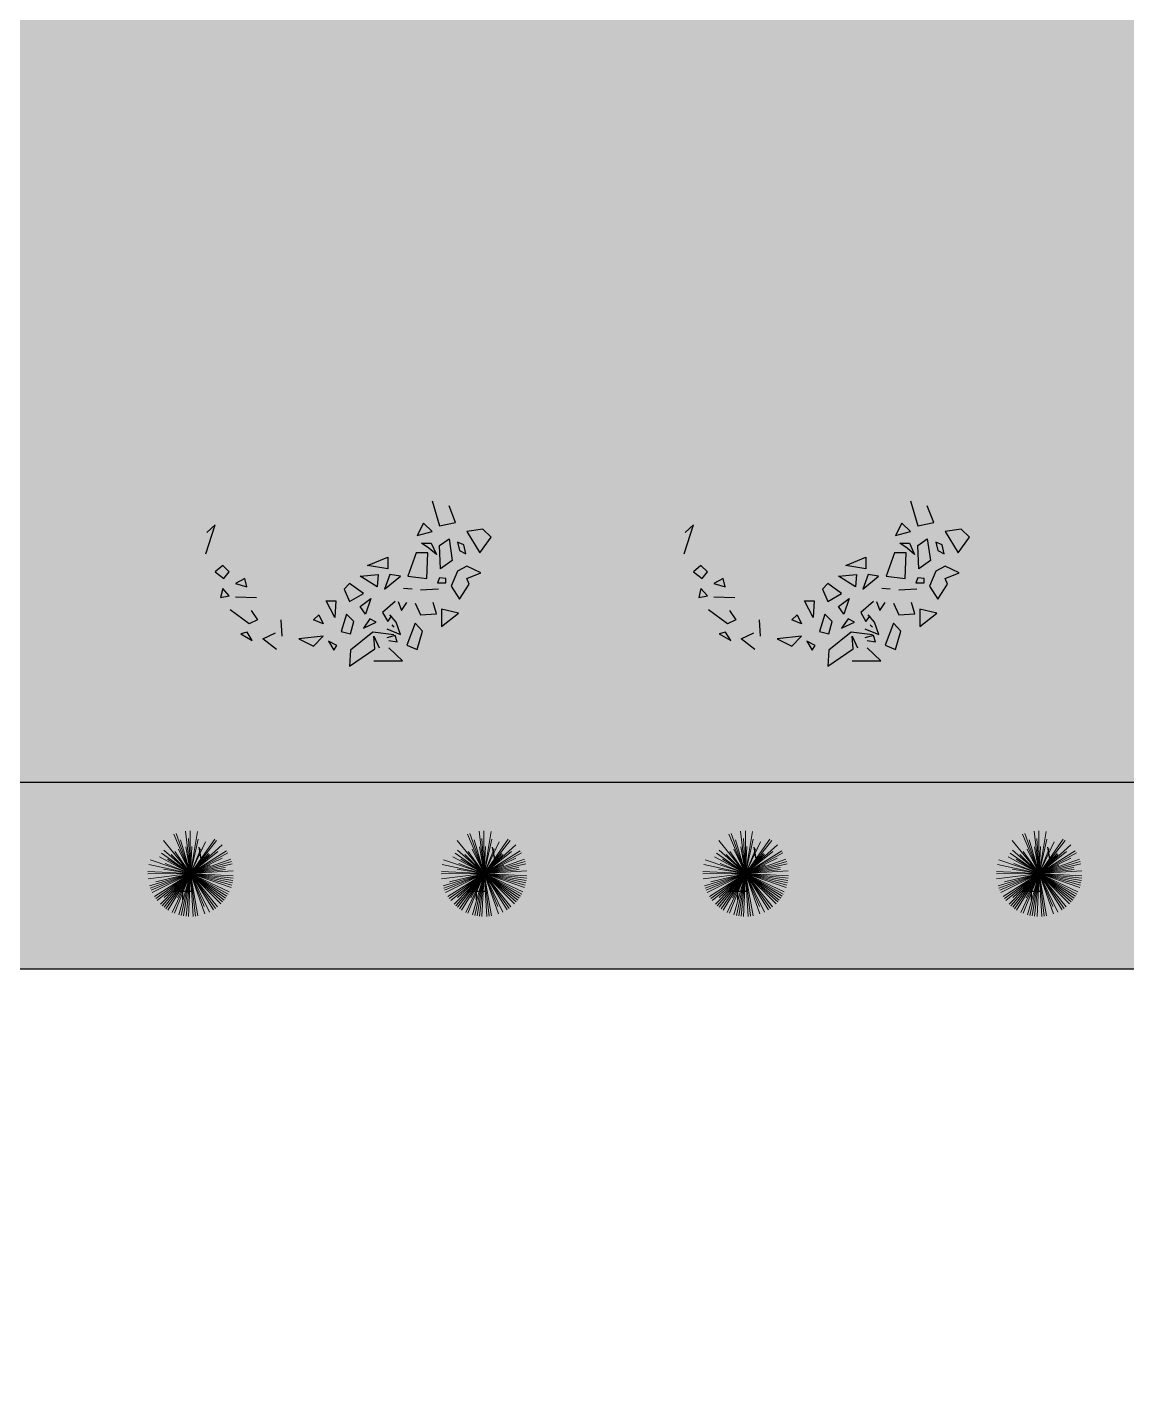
# Model space of a CAD drawing. Header units: millimetres. Extents: x -1544140 to 7445918, y -1294905 to 2019878.
# Drawn here: x 2061460 to 2063675, y 29843 to 32585 of the extents above; entities that cross this region are included whole.
import ezdxf

# ---------------------------------------------------------------- set-up
doc = ezdxf.new("R2010")
doc.units = ezdxf.units.MM
doc.header["$MEASUREMENT"] = 0
doc.layers.add('marc det', color=74, linetype='Continuous', lineweight=18)
picture_1 = doc.add_image_def('image5.png', size_in_pixel=(1482, 826))

msp = doc.modelspace()

# ---------------------------------------------------------------- hatches: boundary and pattern name
at = {"true_color": 0x8dc133, "transparency": 33554687}
h = msp.add_hatch(color=65, dxfattribs=at)
h.dxf.hatch_style = 1
h.paths.add_polyline_path([(2064396.9, 31146.3, -0.388077), (2063989.9, 30688), (2059494.4, 30688, -0.416277), (2058660.7, 31290.8), (2058660.7, 34182.4, -0.394381), (2059191.8, 35107.6), (2063657.3, 35107.6, -0.352206), (2064396.9, 34526.8)])
h.paths.add_polyline_path([(2059458.1, 31063.9, -0.417198), (2059036.6, 31325.5), (2059036.6, 34233.1, -0.386529), (2059257.8, 34731.7), (2063659.8, 34731.7, -0.326949), (2064021, 34476.3), (2064021, 31063.9)], flags=16)
at = {"true_color": 0xb8d93f, "transparency": 33554687}
h = msp.add_hatch(color=63, dxfattribs=at)
h.dxf.hatch_style = 1
h.paths.add_polyline_path([(2064021, 34476.3, 0.326949), (2063659.8, 34731.7), (2059257.8, 34731.7, 0.386529), (2059036.6, 34233.1), (2059036.6, 31325.5, 0.417198), (2059458.1, 31063.9), (2063962.2, 31063.9, 0.351898), (2064021, 31142.5)])
at = {"layer": 'marc det'}
for points in [[(2061957.3, 31832.1), (2061900.8, 31817), (2061882.3, 31793.2), (2061848.2, 31745.3), (2061812.4, 31741.1), (2061807.6, 31699.8), (2061821.3, 31682.4), (2061811, 31656.1), (2061771.3, 31581.8), (2061784.1, 31556.1), (2061805.9, 31524.1), (2061806.3, 31495.9), (2061763, 31479.3), (2061823.3, 31475.1), (2061815.9, 31447.4), (2061835.4, 31427), (2061837.9, 31401.3), (2061867.5, 31368.8), (2061877.3, 31332.4), (2061904.6, 31311.6), (2061924.5, 31315.5), (2061950.8, 31300.5), (2061962.6, 31266.5), (2061971, 31223.8), (2061980.2, 31255.9), (2062008.8, 31281.7), (2062044.5, 31270.6), (2062068.3, 31255.1), (2062097.4, 31264.8), (2062128.4, 31264.9), (2062148.3, 31242.6), (2062156.1, 31268.3), (2062188.7, 31286.8), (2062222.6, 31285.4), (2062258, 31302.5), (2062268.7, 31326.8), (2062287.5, 31336.5), (2062312.4, 31341.4), (2062321.2, 31375.4), (2062338.1, 31394.9), (2062383.6, 31399.8), (2062418.7, 31392.6), (2062388.8, 31412.9), (2062366.4, 31434.7), (2062367.6, 31455.1), (2062387.9, 31483.3), (2062404.6, 31516.8), (2062401.7, 31544.5), (2062406.5, 31612), (2062462.8, 31641.2), (2062393.9, 31636.7), (2062374.8, 31668.2), (2062371.5, 31697.9), (2062350.7, 31738.1), (2062325.8, 31759.4), (2062314.3, 31791.5), (2062288.9, 31802.6), (2062255.8, 31826.3), (2062228.4, 31823.7), (2062229.2, 31869.5), (2062200.1, 31833.5), (2062189.4, 31861.7), (2062175, 31868.9), (2062140.4, 31879), (2062133.3, 31870.8), (2062069.5, 31866.3), (2062051.9, 31877), (2062020.7, 31864.8), (2061996.8, 31868.1), (2061972.5, 31899.6), (2061949.9, 31935.5), (2061959.3, 31901.1), (2061968.8, 31852.5)], [(2062920.6, 31832.1), (2062864.1, 31817), (2062845.5, 31793.2), (2062811.4, 31745.3), (2062775.6, 31741.1), (2062770.8, 31699.8), (2062784.6, 31682.4), (2062774.2, 31656.1), (2062734.6, 31581.8), (2062747.4, 31556.1), (2062769.2, 31524.1), (2062769.5, 31495.9), (2062726.3, 31479.3), (2062786.6, 31475.1), (2062779.1, 31447.4), (2062798.6, 31427), (2062801.1, 31401.3), (2062830.7, 31368.8), (2062840.5, 31332.4), (2062867.9, 31311.6), (2062887.8, 31315.5), (2062914, 31300.5), (2062925.8, 31266.5), (2062934.2, 31223.8), (2062943.4, 31255.9), (2062972, 31281.7), (2063007.8, 31270.6), (2063031.5, 31255.1), (2063060.6, 31264.8), (2063091.6, 31264.9), (2063111.5, 31242.6), (2063119.4, 31268.3), (2063151.9, 31286.8), (2063185.8, 31285.4), (2063221.2, 31302.5), (2063232, 31326.8), (2063250.7, 31336.5), (2063275.6, 31341.4), (2063284.4, 31375.4), (2063301.3, 31394.9), (2063346.9, 31399.8), (2063381.9, 31392.6), (2063352, 31412.9), (2063329.6, 31434.7), (2063330.8, 31455.1), (2063351.1, 31483.3), (2063367.8, 31516.8), (2063364.9, 31544.5), (2063369.7, 31612), (2063426, 31641.2), (2063357.1, 31636.7), (2063338, 31668.2), (2063334.7, 31697.9), (2063313.9, 31738.1), (2063289, 31759.4), (2063277.5, 31791.5), (2063252.1, 31802.6), (2063219, 31826.3), (2063191.7, 31823.7), (2063192.4, 31869.5), (2063163.3, 31833.5), (2063152.6, 31861.7), (2063138.2, 31868.9), (2063103.7, 31879), (2063096.5, 31870.8), (2063032.7, 31866.3), (2063015.1, 31877), (2062983.9, 31864.8), (2062960, 31868.1), (2062935.7, 31899.6), (2062913.1, 31935.5), (2062922.5, 31901.1), (2062932, 31852.5)]]:
    msp.add_hatch(color=102, dxfattribs=at).paths.add_polyline_path(points)

# ---------------------------------------------------------------- linework, layer by layer
at = {"color": 96}
for p, q in [((2062275.6, 31630.9), (2062290.5, 31581)), ((2062322.5, 31587.7), (2062309.7, 31620.9)), ((2063238.8, 31630.9), (2063253.8, 31581)), ((2063285.7, 31587.7), (2063272.9, 31620.9)), ((2062258.6, 31586), (2062245.8, 31561.1)), ((2062275.6, 31569.4), (2062258.6, 31586)), ((2062290.5, 31581), (2062322.5, 31587.7)), ((2063221.8, 31586), (2063209, 31561.1)), ((2063238.8, 31569.4), (2063221.8, 31586)), ((2063253.8, 31581), (2063285.7, 31587.7)), ((2061819.8, 31524.5), (2061839, 31582.7)), ((2061839, 31582.7), (2061821.9, 31567.7)), ((2062245.8, 31561.1), (2062275.6, 31569.4)), ((2062377.9, 31574.4), (2062345.9, 31569.4)), ((2062345.9, 31569.4), (2062371.5, 31526.2)), ((2062371.5, 31526.2), (2062394.9, 31557.8)), ((2062394.9, 31557.8), (2062377.9, 31574.4)), ((2062783, 31524.5), (2062802.2, 31582.7)), ((2062802.2, 31582.7), (2062785.1, 31567.7)), ((2063209, 31561.1), (2063238.8, 31569.4)), ((2063341.1, 31574.4), (2063309.1, 31569.4)), ((2063309.1, 31569.4), (2063334.7, 31526.2)), ((2063334.7, 31526.2), (2063358.1, 31557.8)), ((2063358.1, 31557.8), (2063341.1, 31574.4)), ((2062254.3, 31546.1), (2062273.5, 31546.1)), ((2062269.2, 31536.2), (2062254.3, 31546.1)), ((2062284.2, 31522.9), (2062269.2, 31536.2)), ((2062273.5, 31546.1), (2062284.2, 31522.9)), ((2062290.5, 31541.1), (2062309.7, 31554.4)), ((2062292.7, 31494.6), (2062290.5, 31541.1)), ((2062309.7, 31554.4), (2062316.1, 31511.3)), ((2062339.5, 31542.8), (2062326.7, 31547.8)), ((2062326.7, 31547.8), (2062331, 31531.2)), ((2062331, 31531.2), (2062343.8, 31524.5)), ((2062343.8, 31524.5), (2062339.5, 31542.8)), ((2063217.5, 31546.1), (2063236.7, 31546.1)), ((2063232.5, 31536.2), (2063217.5, 31546.1)), ((2063247.4, 31522.9), (2063232.5, 31536.2)), ((2063236.7, 31546.1), (2063247.4, 31522.9)), ((2063253.8, 31541.1), (2063272.9, 31554.4)), ((2063255.9, 31494.6), (2063253.8, 31541.1)), ((2063272.9, 31554.4), (2063279.3, 31511.3)), ((2063302.7, 31542.8), (2063290, 31547.8)), ((2063290, 31547.8), (2063294.2, 31531.2)), ((2063294.2, 31531.2), (2063307, 31524.5)), ((2063307, 31524.5), (2063302.7, 31542.8)), ((2061853.9, 31501.3), (2061839, 31488)), ((2061866.7, 31488), (2061853.9, 31501.3)), ((2062145.7, 31501.3), (2062186.2, 31517.9)), ((2062186.2, 31494.6), (2062145.7, 31501.3)), ((2062186.2, 31517.9), (2062186.2, 31494.6)), ((2062243.7, 31526.2), (2062226.6, 31479.7)), ((2062267.1, 31526.2), (2062243.7, 31526.2)), ((2062265, 31474.7), (2062267.1, 31526.2)), ((2062316.1, 31511.3), (2062292.7, 31494.6)), ((2062817.1, 31501.3), (2062802.2, 31488)), ((2062829.9, 31488), (2062817.1, 31501.3)), ((2063108.9, 31501.3), (2063149.4, 31517.9)), ((2063149.4, 31494.6), (2063108.9, 31501.3)), ((2063149.4, 31517.9), (2063149.4, 31494.6)), ((2063206.9, 31526.2), (2063189.8, 31479.7)), ((2063230.3, 31526.2), (2063206.9, 31526.2)), ((2063228.2, 31474.7), (2063230.3, 31526.2)), ((2063279.3, 31511.3), (2063255.9, 31494.6)), ((2061839, 31488), (2061856, 31474.7)), ((2061856, 31474.7), (2061866.7, 31488)), ((2061898.6, 31474.7), (2061879.4, 31464.7)), ((2061902.8, 31458.1), (2061898.6, 31474.7)), ((2062130.8, 31479.7), (2062167, 31483)), ((2062164.8, 31458.1), (2062130.8, 31479.7)), ((2062167, 31483), (2062164.8, 31458.1)), ((2062190.4, 31483), (2062179.8, 31453.1)), ((2062179.8, 31453.1), (2062211.7, 31479.7)), ((2062211.7, 31479.7), (2062190.4, 31483)), ((2062226.6, 31479.7), (2062265, 31474.7)), ((2062290.5, 31476.3), (2062286.3, 31466.4)), ((2062303.3, 31474.7), (2062290.5, 31476.3)), ((2062303.3, 31466.4), (2062303.3, 31474.7)), ((2062326.7, 31489.6), (2062314, 31459.7)), ((2062345.9, 31499.6), (2062326.7, 31489.6)), ((2062373.6, 31486.3), (2062345.9, 31499.6)), ((2062345.9, 31474.7), (2062373.6, 31486.3)), ((2062350.2, 31463.1), (2062345.9, 31474.7)), ((2062802.2, 31488), (2062819.2, 31474.7)), ((2062819.2, 31474.7), (2062829.9, 31488)), ((2062861.8, 31474.7), (2062842.7, 31464.7)), ((2062866.1, 31458.1), (2062861.8, 31474.7)), ((2063094, 31479.7), (2063130.2, 31483)), ((2063128.1, 31458.1), (2063094, 31479.7)), ((2063130.2, 31483), (2063128.1, 31458.1)), ((2063153.7, 31483), (2063143, 31453.1)), ((2063143, 31453.1), (2063174.9, 31479.7)), ((2063174.9, 31479.7), (2063153.7, 31483)), ((2063189.8, 31479.7), (2063228.2, 31474.7)), ((2063253.8, 31476.3), (2063249.5, 31466.4)), ((2063266.5, 31474.7), (2063253.8, 31476.3)), ((2063266.5, 31466.4), (2063266.5, 31474.7)), ((2063290, 31489.6), (2063277.2, 31459.7)), ((2063309.1, 31499.6), (2063290, 31489.6)), ((2063336.8, 31486.3), (2063309.1, 31499.6)), ((2063309.1, 31474.7), (2063336.8, 31486.3)), ((2063313.4, 31463.1), (2063309.1, 31474.7)), ((2061853.9, 31454.7), (2061849.6, 31436.5)), ((2061866.7, 31439.8), (2061853.9, 31454.7)), ((2061879.4, 31464.7), (2061902.8, 31458.1)), ((2062109.5, 31464.7), (2062098.8, 31453.1)), ((2062098.8, 31453.1), (2062109.5, 31428.2)), ((2062137.2, 31444.8), (2062109.5, 31464.7)), ((2062235.2, 31453.1), (2062218.1, 31454.7)), ((2062288.4, 31453.1), (2062252.2, 31451.4)), ((2062286.3, 31466.4), (2062303.3, 31466.4)), ((2062314, 31459.7), (2062331, 31433.2)), ((2062331, 31433.2), (2062350.2, 31463.1)), ((2062817.1, 31454.7), (2062812.8, 31436.5)), ((2062829.9, 31439.8), (2062817.1, 31454.7)), ((2062842.7, 31464.7), (2062866.1, 31458.1)), ((2063072.7, 31464.7), (2063062, 31453.1)), ((2063062, 31453.1), (2063072.7, 31428.2)), ((2063100.4, 31444.8), (2063072.7, 31464.7)), ((2063198.4, 31453.1), (2063181.3, 31454.7)), ((2063251.6, 31453.1), (2063215.4, 31451.4)), ((2063249.5, 31466.4), (2063266.5, 31466.4)), ((2063277.2, 31459.7), (2063294.2, 31433.2)), ((2063294.2, 31433.2), (2063313.4, 31463.1)), ((2061849.6, 31436.5), (2061866.7, 31439.8)), ((2061879.4, 31438.1), (2061922, 31436.5)), ((2062079.6, 31396.6), (2062062.6, 31429.8)), ((2062062.6, 31429.8), (2062081.8, 31429.8)), ((2062081.8, 31429.8), (2062079.6, 31396.6)), ((2062109.5, 31428.2), (2062137.2, 31444.8)), ((2062130.8, 31418.2), (2062152.1, 31434.8)), ((2062152.1, 31434.8), (2062141.4, 31403.2)), ((2062201.1, 31428.2), (2062175.5, 31406.6)), ((2062207.6, 31428.4), (2062214, 31410.1)), ((2062214, 31410.1), (2062224.6, 31426.7)), ((2062241.7, 31425.1), (2062252.3, 31401.8)), ((2062284.3, 31403.5), (2062277.9, 31426.7)), ((2062812.8, 31436.5), (2062829.9, 31439.8)), ((2062842.7, 31438.1), (2062885.3, 31436.5)), ((2063042.9, 31396.6), (2063025.8, 31429.8)), ((2063025.8, 31429.8), (2063045, 31429.8)), ((2063045, 31429.8), (2063042.9, 31396.6)), ((2063072.7, 31428.2), (2063100.4, 31444.8)), ((2063094, 31418.2), (2063115.3, 31434.8)), ((2063115.3, 31434.8), (2063104.7, 31403.2)), ((2063164.3, 31428.2), (2063138.7, 31406.6)), ((2063170.8, 31428.4), (2063177.2, 31410.1)), ((2063177.2, 31410.1), (2063187.9, 31426.7)), ((2063204.9, 31425.1), (2063215.5, 31401.8)), ((2063247.5, 31403.5), (2063241.1, 31426.7)), ((2061907.2, 31383.5), (2061868.9, 31411.8)), ((2061924.3, 31391.8), (2061907.2, 31383.5)), ((2061911.5, 31410.1), (2061924.3, 31391.8)), ((2061971, 31391.6), (2061973.1, 31358.4)), ((2062037, 31391.6), (2062047.7, 31401.6)), ((2062056.2, 31383.3), (2062037, 31391.6)), ((2062047.7, 31401.6), (2062056.2, 31383.3)), ((2062103.1, 31403.2), (2062092.4, 31368.4)), ((2062118, 31388.3), (2062103.1, 31403.2)), ((2062141.4, 31403.2), (2062130.8, 31418.2)), ((2062150, 31393.3), (2062137.2, 31375)), ((2062162.7, 31386.6), (2062150, 31393.3)), ((2062175.5, 31406.6), (2062186.2, 31388.3)), ((2062186.2, 31388.3), (2062194.7, 31399.9)), ((2062203.3, 31386.9), (2062190.5, 31401.8)), ((2062252.3, 31401.8), (2062284.3, 31403.5)), ((2062328.9, 31404.9), (2062294.8, 31413.2)), ((2062294.8, 31413.2), (2062294.8, 31378.3)), ((2062294.8, 31378.3), (2062328.9, 31404.9)), ((2062870.5, 31383.5), (2062832.1, 31411.8)), ((2062887.5, 31391.8), (2062870.5, 31383.5)), ((2062874.7, 31410.1), (2062887.5, 31391.8)), ((2062934.2, 31391.6), (2062936.4, 31358.4)), ((2063000.3, 31391.6), (2063010.9, 31401.6)), ((2063019.5, 31383.3), (2063000.3, 31391.6)), ((2063010.9, 31401.6), (2063019.5, 31383.3)), ((2063066.3, 31403.2), (2063055.7, 31368.4)), ((2063081.2, 31388.3), (2063066.3, 31403.2)), ((2063104.7, 31403.2), (2063094, 31418.2)), ((2063113.2, 31393.3), (2063100.4, 31375)), ((2063126, 31386.6), (2063113.2, 31393.3)), ((2063138.7, 31406.6), (2063149.4, 31388.3)), ((2063149.4, 31388.3), (2063157.9, 31399.9)), ((2063166.5, 31386.9), (2063153.8, 31401.8)), ((2063215.5, 31401.8), (2063247.5, 31403.5)), ((2063292.1, 31404.9), (2063258, 31413.2)), ((2063258, 31413.2), (2063258, 31378.3)), ((2063258, 31378.3), (2063292.1, 31404.9)), ((2061903, 31366.9), (2061890.2, 31363.6)), ((2061890.2, 31363.6), (2061913.6, 31350.3)), ((2061913.6, 31350.3), (2061903, 31366.9)), ((2061934.9, 31353.6), (2061960.5, 31365.3)), ((2062092.4, 31368.4), (2062111.6, 31363.4)), ((2062111.6, 31363.4), (2062118, 31388.3)), ((2062156.3, 31366.7), (2062111.6, 31330.2)), ((2062137.2, 31375), (2062162.7, 31386.6)), ((2062198.9, 31361.7), (2062156.3, 31366.7)), ((2062184.2, 31373.6), (2062211.8, 31361.9)), ((2062194.7, 31381.7), (2062198.9, 31376.7)), ((2062211.8, 31361.9), (2062203.3, 31386.9)), ((2062241.7, 31385.2), (2062224.6, 31340.3)), ((2062256.6, 31368.6), (2062241.7, 31385.2)), ((2062245.9, 31332), (2062256.6, 31368.6)), ((2062866.2, 31366.9), (2062853.4, 31363.6)), ((2062853.4, 31363.6), (2062876.9, 31350.3)), ((2062876.9, 31350.3), (2062866.2, 31366.9)), ((2062898.2, 31353.6), (2062923.7, 31365.3)), ((2063055.7, 31368.4), (2063074.8, 31363.4)), ((2063074.8, 31363.4), (2063081.2, 31388.3)), ((2063119.6, 31366.7), (2063074.8, 31330.2)), ((2063100.4, 31375), (2063126, 31386.6)), ((2063162.2, 31361.7), (2063119.6, 31366.7)), ((2063147.4, 31373.6), (2063175, 31361.9)), ((2063157.9, 31381.7), (2063162.2, 31376.7)), ((2063175, 31361.9), (2063166.5, 31386.9)), ((2063204.9, 31385.2), (2063187.9, 31340.3)), ((2063219.8, 31368.6), (2063204.9, 31385.2)), ((2063209.1, 31332), (2063219.8, 31368.6)), ((2061962.6, 31332), (2061934.9, 31353.6)), ((2062056.2, 31358.4), (2062007.2, 31353.4)), ((2062007.2, 31353.4), (2062037, 31338.4)), ((2062037, 31338.4), (2062056.2, 31358.4)), ((2062083.9, 31340.1), (2062066.9, 31348.4)), ((2062066.9, 31348.4), (2062077.5, 31330.2)), ((2062077.5, 31330.2), (2062083.9, 31340.1)), ((2062160.6, 31333.4), (2062158.5, 31358.4)), ((2062158.5, 31358.4), (2062169.1, 31335.1)), ((2062201.2, 31360.3), (2062184.2, 31355.3)), ((2062188.4, 31350.3), (2062205.4, 31347)), ((2062205.4, 31347), (2062201.2, 31360.3)), ((2062224.6, 31340.3), (2062245.9, 31332)), ((2062925.8, 31332), (2062898.2, 31353.6)), ((2063019.5, 31358.4), (2062970.5, 31353.4)), ((2062970.5, 31353.4), (2063000.3, 31338.4)), ((2063000.3, 31338.4), (2063019.5, 31358.4)), ((2063047.1, 31340.1), (2063030.1, 31348.4)), ((2063030.1, 31348.4), (2063040.7, 31330.2)), ((2063040.7, 31330.2), (2063047.1, 31340.1)), ((2063123.8, 31333.4), (2063121.7, 31358.4)), ((2063121.7, 31358.4), (2063132.3, 31335.1)), ((2063164.4, 31360.3), (2063147.4, 31355.3)), ((2063151.6, 31350.3), (2063168.7, 31347)), ((2063168.7, 31347), (2063164.4, 31360.3)), ((2063187.9, 31340.3), (2063209.1, 31332)), ((2062109.5, 31298.6), (2062160.6, 31333.4)), ((2062111.6, 31330.2), (2062109.5, 31298.6)), ((2062158.6, 31308.8), (2062216.1, 31308.8)), ((2062216.1, 31308.8), (2062188.4, 31335.4)), ((2063072.7, 31298.6), (2063123.8, 31333.4)), ((2063074.8, 31330.2), (2063072.7, 31298.6)), ((2063121.8, 31308.8), (2063179.3, 31308.8)), ((2063179.3, 31308.8), (2063151.6, 31335.4))]:
    msp.add_line(p, q, dxfattribs=at)
at = {"color": 116, "lineweight": -2, "true_color": 0x136734}
for p, q in [((2061811.3, 30906.4), (2061806.4, 30934)), ((2062402.4, 30906.4), (2062397.6, 30934)), ((2062929, 30906.4), (2062924.2, 30934)), ((2063520.2, 30906.4), (2063515.3, 30934))]:
    msp.add_line(p, q, dxfattribs=at)
at = {"color": 116, "true_color": 0x136734}
for p, q in [((2061754.6, 30845.5), (2061791.2, 30845.5)), ((2061772.9, 30863.8), (2061772.9, 30827.3)), ((2062345.8, 30845.5), (2062382.3, 30845.5)), ((2062364.1, 30863.8), (2062364.1, 30827.3)), ((2062872.4, 30845.5), (2062909, 30845.5)), ((2062890.7, 30863.8), (2062890.7, 30827.3)), ((2063463.6, 30845.5), (2063500.1, 30845.5)), ((2063481.8, 30863.8), (2063481.8, 30827.3))]:
    msp.add_line(p, q, dxfattribs=at)
for points in [[(2063962.2, 31063.9), (2059295.5, 31063.9)], [(2063989.9, 30688), (2059259.2, 30688)]]:
    msp.add_lwpolyline(points)
at = {"layer": 'marc det', "color": 116, "true_color": 0x136734}
for p, q in [((2061789.2, 30880.5), (2061755.7, 30960)), ((2061789.2, 30880.5), (2061760.2, 30961.7)), ((2061789.2, 30880.5), (2061779, 30966.1)), ((2061789.2, 30880.5), (2061788.7, 30966.7)), ((2061789.2, 30880.5), (2061803.1, 30965.6)), ((2062380.4, 30880.5), (2062346.9, 30960)), ((2062380.4, 30880.5), (2062351.4, 30961.7)), ((2062380.4, 30880.5), (2062370.2, 30966.1)), ((2062380.4, 30880.5), (2062379.8, 30966.7)), ((2062380.4, 30880.5), (2062394.3, 30965.6)), ((2062907, 30880.5), (2062873.5, 30960)), ((2062907, 30880.5), (2062878, 30961.7)), ((2062907, 30880.5), (2062896.8, 30966.1)), ((2062907, 30880.5), (2062906.5, 30966.7)), ((2062907, 30880.5), (2062920.9, 30965.6)), ((2063498.1, 30880.5), (2063464.7, 30960)), ((2063498.1, 30880.5), (2063469.2, 30961.7)), ((2063498.1, 30880.5), (2063488, 30966.1)), ((2063498.1, 30880.5), (2063497.6, 30966.7)), ((2063498.1, 30880.5), (2063512.1, 30965.6)), ((2061789.2, 30880.5), (2061735, 30947.6)), ((2061789.2, 30880.5), (2061735.7, 30927.7)), ((2061789.2, 30880.5), (2061757.3, 30925)), ((2061789.2, 30880.5), (2061765.2, 30929.6)), ((2061789.2, 30880.5), (2061769.1, 30948.7)), ((2061789.2, 30880.5), (2061779.7, 30934.2)), ((2061789.2, 30880.5), (2061784.8, 30951.3)), ((2061788.4, 30879.6), (2061837.9, 30950.2)), ((2061837.9, 30950.2), (2061788.4, 30879.6)), ((2061788.4, 30879.6), (2061841.7, 30947.3)), ((2061789.2, 30880.5), (2061804.6, 30949.7)), ((2061789.2, 30880.5), (2061819.5, 30944.5)), ((2061789.2, 30880.5), (2061853.1, 30938.4)), ((2061789.2, 30880.5), (2061791.9, 30934.9)), ((2061789.2, 30880.5), (2061809.7, 30930.8)), ((2061789.2, 30880.5), (2061861.9, 30926.8)), ((2061789.2, 30880.5), (2061844.3, 30925)), ((2062380.4, 30880.5), (2062326.2, 30947.6)), ((2062380.4, 30880.5), (2062326.9, 30927.7)), ((2062380.4, 30880.5), (2062348.4, 30925)), ((2062380.4, 30880.5), (2062356.4, 30929.6)), ((2062380.4, 30880.5), (2062360.3, 30948.7)), ((2062380.4, 30880.5), (2062370.9, 30934.2)), ((2062380.4, 30880.5), (2062376, 30951.3)), ((2062379.5, 30879.6), (2062429, 30950.2)), ((2062429, 30950.2), (2062379.5, 30879.6)), ((2062379.5, 30879.6), (2062432.9, 30947.3)), ((2062380.4, 30880.5), (2062395.7, 30949.7)), ((2062380.4, 30880.5), (2062410.7, 30944.5)), ((2062380.4, 30880.5), (2062444.3, 30938.4)), ((2062380.4, 30880.5), (2062383.1, 30934.9)), ((2062380.4, 30880.5), (2062400.9, 30930.8)), ((2062380.4, 30880.5), (2062453.1, 30926.8)), ((2062380.4, 30880.5), (2062435.4, 30925)), ((2062907, 30880.5), (2062852.8, 30947.6)), ((2062907, 30880.5), (2062853.5, 30927.7)), ((2062907, 30880.5), (2062875, 30925)), ((2062907, 30880.5), (2062883, 30929.6)), ((2062907, 30880.5), (2062886.9, 30948.7)), ((2062907, 30880.5), (2062897.5, 30934.2)), ((2062907, 30880.5), (2062902.6, 30951.3)), ((2062906.2, 30879.6), (2062955.6, 30950.2)), ((2062955.6, 30950.2), (2062906.2, 30879.6)), ((2062906.2, 30879.6), (2062959.5, 30947.3)), ((2062907, 30880.5), (2062922.3, 30949.7)), ((2062907, 30880.5), (2062937.3, 30944.5)), ((2062907, 30880.5), (2062970.9, 30938.4)), ((2062907, 30880.5), (2062909.7, 30934.9)), ((2062907, 30880.5), (2062927.5, 30930.8)), ((2062907, 30880.5), (2062979.7, 30926.8)), ((2062907, 30880.5), (2062962, 30925)), ((2063498.1, 30880.5), (2063444, 30947.6)), ((2063498.1, 30880.5), (2063444.7, 30927.7)), ((2063498.1, 30880.5), (2063466.2, 30925)), ((2063498.1, 30880.5), (2063474.1, 30929.6)), ((2063498.1, 30880.5), (2063478.1, 30948.7)), ((2063498.1, 30880.5), (2063488.7, 30934.2)), ((2063498.1, 30880.5), (2063493.7, 30951.3)), ((2063497.3, 30879.6), (2063546.8, 30950.2)), ((2063546.8, 30950.2), (2063497.3, 30879.6)), ((2063497.3, 30879.6), (2063550.7, 30947.3)), ((2063498.1, 30880.5), (2063513.5, 30949.7)), ((2063498.1, 30880.5), (2063528.5, 30944.5)), ((2063498.1, 30880.5), (2063562.1, 30938.4)), ((2063498.1, 30880.5), (2063500.9, 30934.9)), ((2063498.1, 30880.5), (2063518.6, 30930.8)), ((2063498.1, 30880.5), (2063570.9, 30926.8)), ((2063498.1, 30880.5), (2063553.2, 30925)), ((2061789.2, 30880.5), (2061705, 30899.2)), ((2061789.2, 30880.5), (2061707.7, 30908.5)), ((2061789.2, 30880.5), (2061726.5, 30914.7)), ((2061789.2, 30880.5), (2061730.7, 30921.5)), ((2061730.7, 30921.5), (2061789.2, 30880.5)), ((2061789.2, 30880.5), (2061738.3, 30901.3)), ((2061789.2, 30880.5), (2061742.5, 30909.5)), ((2061789.2, 30880.5), (2061750.2, 30919)), ((2061789.2, 30880.5), (2061864.4, 30922.7)), ((2061789.2, 30880.5), (2061825.1, 30921.2)), ((2061789.2, 30880.5), (2061827.4, 30919.1)), ((2061789.2, 30880.5), (2061852.8, 30911.6)), ((2061789.2, 30880.5), (2061870.4, 30909.5)), ((2061789.2, 30880.5), (2061871.9, 30904.9)), ((2061789.2, 30880.5), (2061873.1, 30900.2)), ((2062380.4, 30880.5), (2062296.2, 30899.2)), ((2062380.4, 30880.5), (2062298.8, 30908.5)), ((2062380.4, 30880.5), (2062317.6, 30914.7)), ((2062380.4, 30880.5), (2062321.9, 30921.5)), ((2062321.9, 30921.5), (2062380.4, 30880.5)), ((2062380.4, 30880.5), (2062329.4, 30901.3)), ((2062380.4, 30880.5), (2062333.7, 30909.5)), ((2062380.4, 30880.5), (2062341.4, 30919)), ((2062380.4, 30880.5), (2062455.6, 30922.7)), ((2062380.4, 30880.5), (2062416.3, 30921.2)), ((2062380.4, 30880.5), (2062418.5, 30919.1)), ((2062380.4, 30880.5), (2062444, 30911.6)), ((2062380.4, 30880.5), (2062461.6, 30909.5)), ((2062380.4, 30880.5), (2062463.1, 30904.9)), ((2062380.4, 30880.5), (2062464.3, 30900.2)), ((2062907, 30880.5), (2062822.8, 30899.2)), ((2062907, 30880.5), (2062825.4, 30908.5)), ((2062907, 30880.5), (2062844.3, 30914.7)), ((2062907, 30880.5), (2062848.5, 30921.5)), ((2062848.5, 30921.5), (2062907, 30880.5)), ((2062907, 30880.5), (2062856, 30901.3)), ((2062907, 30880.5), (2062860.3, 30909.5)), ((2062907, 30880.5), (2062868, 30919)), ((2062907, 30880.5), (2062982.2, 30922.7)), ((2062907, 30880.5), (2062942.9, 30921.2)), ((2062907, 30880.5), (2062945.1, 30919.1)), ((2062907, 30880.5), (2062970.6, 30911.6)), ((2062907, 30880.5), (2062988.2, 30909.5)), ((2062907, 30880.5), (2062989.7, 30904.9)), ((2062907, 30880.5), (2062990.9, 30900.2)), ((2063498.1, 30880.5), (2063414, 30899.2)), ((2063498.1, 30880.5), (2063416.6, 30908.5)), ((2063498.1, 30880.5), (2063435.4, 30914.7)), ((2063498.1, 30880.5), (2063439.7, 30921.5)), ((2063439.7, 30921.5), (2063498.1, 30880.5)), ((2063498.1, 30880.5), (2063447.2, 30901.3)), ((2063498.1, 30880.5), (2063451.5, 30909.5)), ((2063498.1, 30880.5), (2063459.1, 30919)), ((2063498.1, 30880.5), (2063573.3, 30922.7)), ((2063498.1, 30880.5), (2063534.1, 30921.2)), ((2063498.1, 30880.5), (2063536.3, 30919.1)), ((2063498.1, 30880.5), (2063561.7, 30911.6)), ((2063498.1, 30880.5), (2063579.3, 30909.5)), ((2063498.1, 30880.5), (2063580.8, 30904.9)), ((2063498.1, 30880.5), (2063582.1, 30900.2)), ((2061789.2, 30880.5), (2061703, 30880)), ((2061789.2, 30880.5), (2061703.1, 30884.8)), ((2061789.2, 30880.5), (2061703.6, 30870.4)), ((2061789.2, 30880.5), (2061706.5, 30856.2)), ((2061789.2, 30880.5), (2061708, 30851.6)), ((2061789.2, 30880.5), (2061709.7, 30847.1)), ((2061789.2, 30880.5), (2061711.7, 30842.6)), ((2061789.2, 30880.5), (2061716.5, 30834.2)), ((2061789.2, 30880.5), (2061719.2, 30830.2)), ((2061789.2, 30880.5), (2061719.4, 30864.1)), ((2061789.2, 30880.5), (2061722.1, 30826.4)), ((2061789.2, 30880.5), (2061728.6, 30819.2)), ((2061789.2, 30880.5), (2061732.1, 30815.9)), ((2061789.2, 30880.5), (2061734.8, 30889.4)), ((2061789.2, 30880.5), (2061735.8, 30812.8)), ((2061789.2, 30880.5), (2061736, 30832.4)), ((2061739.7, 30809.9), (2061789.2, 30880.5)), ((2061789.2, 30880.5), (2061739.7, 30809.9)), ((2061789.2, 30880.5), (2061743.8, 30807.2)), ((2061789.2, 30880.5), (2061752.3, 30802.6)), ((2061789.2, 30880.5), (2061756.7, 30800.7)), ((2061789.2, 30880.5), (2061762.8, 30832)), ((2061789.2, 30880.5), (2061765.8, 30797.5)), ((2061789.2, 30880.5), (2061770.5, 30796.4)), ((2061789.2, 30880.5), (2061775.3, 30795.4)), ((2061789.2, 30880.5), (2061780.1, 30794.8)), ((2061789.2, 30880.5), (2061784.9, 30794.4)), ((2061789.2, 30880.5), (2061828.9, 30897.3)), ((2061789.2, 30880.5), (2061859, 30892.8)), ((2061789.2, 30880.5), (2061859.6, 30888.9)), ((2061789.2, 30880.5), (2061875.2, 30885.9)), ((2061789.2, 30880.5), (2061875.3, 30876.2)), ((2061789.2, 30880.5), (2061818.2, 30799.3)), ((2061789.2, 30880.5), (2061799.4, 30794.9)), ((2061789.2, 30880.5), (2061804.1, 30795.6)), ((2061789.2, 30880.5), (2061794.5, 30794.5)), ((2061789.2, 30880.5), (2061816.9, 30814.7)), ((2061789.2, 30880.5), (2061827.1, 30803.1)), ((2061789.2, 30880.5), (2061835.5, 30807.8)), ((2061789.2, 30880.5), (2061839.5, 30810.5)), ((2061789.2, 30880.5), (2061843.4, 30813.4)), ((2061789.2, 30880.5), (2061850.5, 30819.9)), ((2061789.2, 30880.5), (2061853.8, 30823.5)), ((2061789.2, 30880.5), (2061856.9, 30827.2)), ((2061859.8, 30831.1), (2061789.2, 30880.5)), ((2061789.2, 30880.5), (2061862.5, 30835.1)), ((2061789.2, 30880.5), (2061864.9, 30839.3)), ((2061789.2, 30880.5), (2061867.1, 30843.6)), ((2061789.2, 30880.5), (2061873.4, 30861.8)), ((2061789.2, 30880.5), (2061874.3, 30866.6)), ((2061789.2, 30880.5), (2061874.9, 30871.4)), ((2061789.2, 30880.5), (2061870.7, 30852.5)), ((2061789.2, 30880.5), (2061872.2, 30857.1)), ((2062380.4, 30880.5), (2062294.1, 30880)), ((2062380.4, 30880.5), (2062294.3, 30884.8)), ((2062380.4, 30880.5), (2062294.7, 30870.4)), ((2062380.4, 30880.5), (2062297.7, 30856.2)), ((2062380.4, 30880.5), (2062299.2, 30851.6)), ((2062380.4, 30880.5), (2062300.9, 30847.1)), ((2062380.4, 30880.5), (2062302.9, 30842.6)), ((2062380.4, 30880.5), (2062307.6, 30834.2)), ((2062380.4, 30880.5), (2062310.3, 30830.2)), ((2062380.4, 30880.5), (2062310.5, 30864.1)), ((2062380.4, 30880.5), (2062313.3, 30826.4)), ((2062380.4, 30880.5), (2062319.8, 30819.2)), ((2062380.4, 30880.5), (2062323.3, 30815.9)), ((2062380.4, 30880.5), (2062326, 30889.4)), ((2062380.4, 30880.5), (2062327, 30812.8)), ((2062380.4, 30880.5), (2062327.1, 30832.4)), ((2062330.9, 30809.9), (2062380.4, 30880.5)), ((2062380.4, 30880.5), (2062330.9, 30809.9)), ((2062380.4, 30880.5), (2062334.9, 30807.2)), ((2062380.4, 30880.5), (2062343.4, 30802.6)), ((2062380.4, 30880.5), (2062347.8, 30800.7)), ((2062380.4, 30880.5), (2062353.9, 30832)), ((2062380.4, 30880.5), (2062357, 30797.5)), ((2062380.4, 30880.5), (2062361.7, 30796.4)), ((2062380.4, 30880.5), (2062366.4, 30795.4)), ((2062380.4, 30880.5), (2062371.2, 30794.8)), ((2062380.4, 30880.5), (2062376, 30794.4)), ((2062380.4, 30880.5), (2062420.1, 30897.3)), ((2062380.4, 30880.5), (2062450.1, 30892.8)), ((2062380.4, 30880.5), (2062450.7, 30888.9)), ((2062380.4, 30880.5), (2062466.4, 30885.9)), ((2062380.4, 30880.5), (2062466.5, 30876.2)), ((2062380.4, 30880.5), (2062409.3, 30799.3)), ((2062380.4, 30880.5), (2062390.5, 30794.9)), ((2062380.4, 30880.5), (2062395.3, 30795.6)), ((2062380.4, 30880.5), (2062385.7, 30794.5)), ((2062380.4, 30880.5), (2062408.1, 30814.7)), ((2062380.4, 30880.5), (2062418.2, 30803.1)), ((2062380.4, 30880.5), (2062426.7, 30807.8)), ((2062380.4, 30880.5), (2062430.7, 30810.5)), ((2062380.4, 30880.5), (2062434.5, 30813.4)), ((2062380.4, 30880.5), (2062441.7, 30819.9)), ((2062380.4, 30880.5), (2062445, 30823.5)), ((2062380.4, 30880.5), (2062448.1, 30827.2)), ((2062451, 30831.1), (2062380.4, 30880.5)), ((2062380.4, 30880.5), (2062453.6, 30835.1)), ((2062380.4, 30880.5), (2062456.1, 30839.3)), ((2062380.4, 30880.5), (2062458.3, 30843.6)), ((2062380.4, 30880.5), (2062464.5, 30861.8)), ((2062380.4, 30880.5), (2062465.4, 30866.6)), ((2062380.4, 30880.5), (2062466.1, 30871.4)), ((2062380.4, 30880.5), (2062461.9, 30852.5)), ((2062380.4, 30880.5), (2062463.3, 30857.1)), ((2062907, 30880.5), (2062820.8, 30880)), ((2062907, 30880.5), (2062820.9, 30884.8)), ((2062907, 30880.5), (2062821.4, 30870.4)), ((2062907, 30880.5), (2062824.3, 30856.2)), ((2062907, 30880.5), (2062825.8, 30851.6)), ((2062907, 30880.5), (2062827.5, 30847.1)), ((2062907, 30880.5), (2062829.5, 30842.6)), ((2062907, 30880.5), (2062834.3, 30834.2)), ((2062907, 30880.5), (2062837, 30830.2)), ((2062907, 30880.5), (2062837.2, 30864.1)), ((2062907, 30880.5), (2062839.9, 30826.4)), ((2062907, 30880.5), (2062846.4, 30819.2)), ((2062907, 30880.5), (2062849.9, 30815.9)), ((2062907, 30880.5), (2062852.6, 30889.4)), ((2062907, 30880.5), (2062853.6, 30812.8)), ((2062907, 30880.5), (2062853.7, 30832.4)), ((2062857.5, 30809.9), (2062907, 30880.5)), ((2062907, 30880.5), (2062857.5, 30809.9)), ((2062907, 30880.5), (2062861.5, 30807.2)), ((2062907, 30880.5), (2062870, 30802.6)), ((2062907, 30880.5), (2062874.5, 30800.7)), ((2062907, 30880.5), (2062880.5, 30832)), ((2062907, 30880.5), (2062883.6, 30797.5)), ((2062907, 30880.5), (2062888.3, 30796.4)), ((2062907, 30880.5), (2062893, 30795.4)), ((2062907, 30880.5), (2062897.8, 30794.8)), ((2062907, 30880.5), (2062902.7, 30794.4)), ((2062907, 30880.5), (2062946.7, 30897.3)), ((2062907, 30880.5), (2062976.8, 30892.8)), ((2062907, 30880.5), (2062977.3, 30888.9)), ((2062907, 30880.5), (2062993, 30885.9)), ((2062907, 30880.5), (2062993.1, 30876.2)), ((2062907, 30880.5), (2062935.9, 30799.3)), ((2062907, 30880.5), (2062917.1, 30794.9)), ((2062907, 30880.5), (2062921.9, 30795.6)), ((2062907, 30880.5), (2062912.3, 30794.5)), ((2062907, 30880.5), (2062934.7, 30814.7)), ((2062907, 30880.5), (2062944.8, 30803.1)), ((2062907, 30880.5), (2062953.3, 30807.8)), ((2062907, 30880.5), (2062957.3, 30810.5)), ((2062907, 30880.5), (2062961.1, 30813.4)), ((2062907, 30880.5), (2062968.3, 30819.9)), ((2062907, 30880.5), (2062971.6, 30823.5)), ((2062907, 30880.5), (2062974.7, 30827.2)), ((2062977.6, 30831.1), (2062907, 30880.5)), ((2062907, 30880.5), (2062980.3, 30835.1)), ((2062907, 30880.5), (2062982.7, 30839.3)), ((2062907, 30880.5), (2062984.9, 30843.6)), ((2062907, 30880.5), (2062991.1, 30861.8)), ((2062907, 30880.5), (2062992.1, 30866.6)), ((2062907, 30880.5), (2062992.7, 30871.4)), ((2062907, 30880.5), (2062988.5, 30852.5)), ((2062907, 30880.5), (2062990, 30857.1)), ((2063498.1, 30880.5), (2063411.9, 30880)), ((2063498.1, 30880.5), (2063412, 30884.8)), ((2063498.1, 30880.5), (2063412.5, 30870.4)), ((2063498.1, 30880.5), (2063415.4, 30856.2)), ((2063498.1, 30880.5), (2063416.9, 30851.6)), ((2063498.1, 30880.5), (2063418.7, 30847.1)), ((2063498.1, 30880.5), (2063420.7, 30842.6)), ((2063498.1, 30880.5), (2063425.4, 30834.2)), ((2063498.1, 30880.5), (2063428.1, 30830.2)), ((2063498.1, 30880.5), (2063428.3, 30864.1)), ((2063498.1, 30880.5), (2063431.1, 30826.4)), ((2063498.1, 30880.5), (2063437.5, 30819.2)), ((2063498.1, 30880.5), (2063441.1, 30815.9)), ((2063498.1, 30880.5), (2063443.8, 30889.4)), ((2063498.1, 30880.5), (2063444.8, 30812.8)), ((2063498.1, 30880.5), (2063444.9, 30832.4)), ((2063448.7, 30809.9), (2063498.1, 30880.5)), ((2063498.1, 30880.5), (2063448.7, 30809.9)), ((2063498.1, 30880.5), (2063452.7, 30807.2)), ((2063498.1, 30880.5), (2063461.2, 30802.6)), ((2063498.1, 30880.5), (2063465.6, 30800.7)), ((2063498.1, 30880.5), (2063471.7, 30832)), ((2063498.1, 30880.5), (2063474.8, 30797.5)), ((2063498.1, 30880.5), (2063479.5, 30796.4)), ((2063498.1, 30880.5), (2063484.2, 30795.4)), ((2063498.1, 30880.5), (2063489, 30794.8)), ((2063498.1, 30880.5), (2063493.8, 30794.4)), ((2063498.1, 30880.5), (2063537.9, 30897.3)), ((2063498.1, 30880.5), (2063567.9, 30892.8)), ((2063498.1, 30880.5), (2063568.5, 30888.9)), ((2063498.1, 30880.5), (2063584.2, 30885.9)), ((2063498.1, 30880.5), (2063584.2, 30876.2)), ((2063498.1, 30880.5), (2063527.1, 30799.3)), ((2063498.1, 30880.5), (2063508.3, 30794.9)), ((2063498.1, 30880.5), (2063513.1, 30795.6)), ((2063498.1, 30880.5), (2063503.5, 30794.5)), ((2063498.1, 30880.5), (2063525.9, 30814.7)), ((2063498.1, 30880.5), (2063536, 30803.1)), ((2063498.1, 30880.5), (2063544.4, 30807.8)), ((2063498.1, 30880.5), (2063548.4, 30810.5)), ((2063498.1, 30880.5), (2063552.3, 30813.4)), ((2063498.1, 30880.5), (2063559.5, 30819.9)), ((2063498.1, 30880.5), (2063562.8, 30823.5)), ((2063498.1, 30880.5), (2063565.9, 30827.2)), ((2063568.7, 30831.1), (2063498.1, 30880.5)), ((2063498.1, 30880.5), (2063571.4, 30835.1)), ((2063498.1, 30880.5), (2063573.8, 30839.3)), ((2063498.1, 30880.5), (2063576, 30843.6)), ((2063498.1, 30880.5), (2063582.3, 30861.8)), ((2063498.1, 30880.5), (2063583.2, 30866.6)), ((2063498.1, 30880.5), (2063583.9, 30871.4)), ((2063498.1, 30880.5), (2063579.7, 30852.5)), ((2063498.1, 30880.5), (2063581.1, 30857.1))]:
    msp.add_line(p, q, dxfattribs=at)

# ---------------------------------------------------------------- pictures from other files: only their frames are drawn
image = msp.add_image(picture_1, insert=(2023694, -11872.3), size_in_units=(114264.1, 63685.7))
image.dxf.flags = 7

doc.saveas('drawing.dxf')
